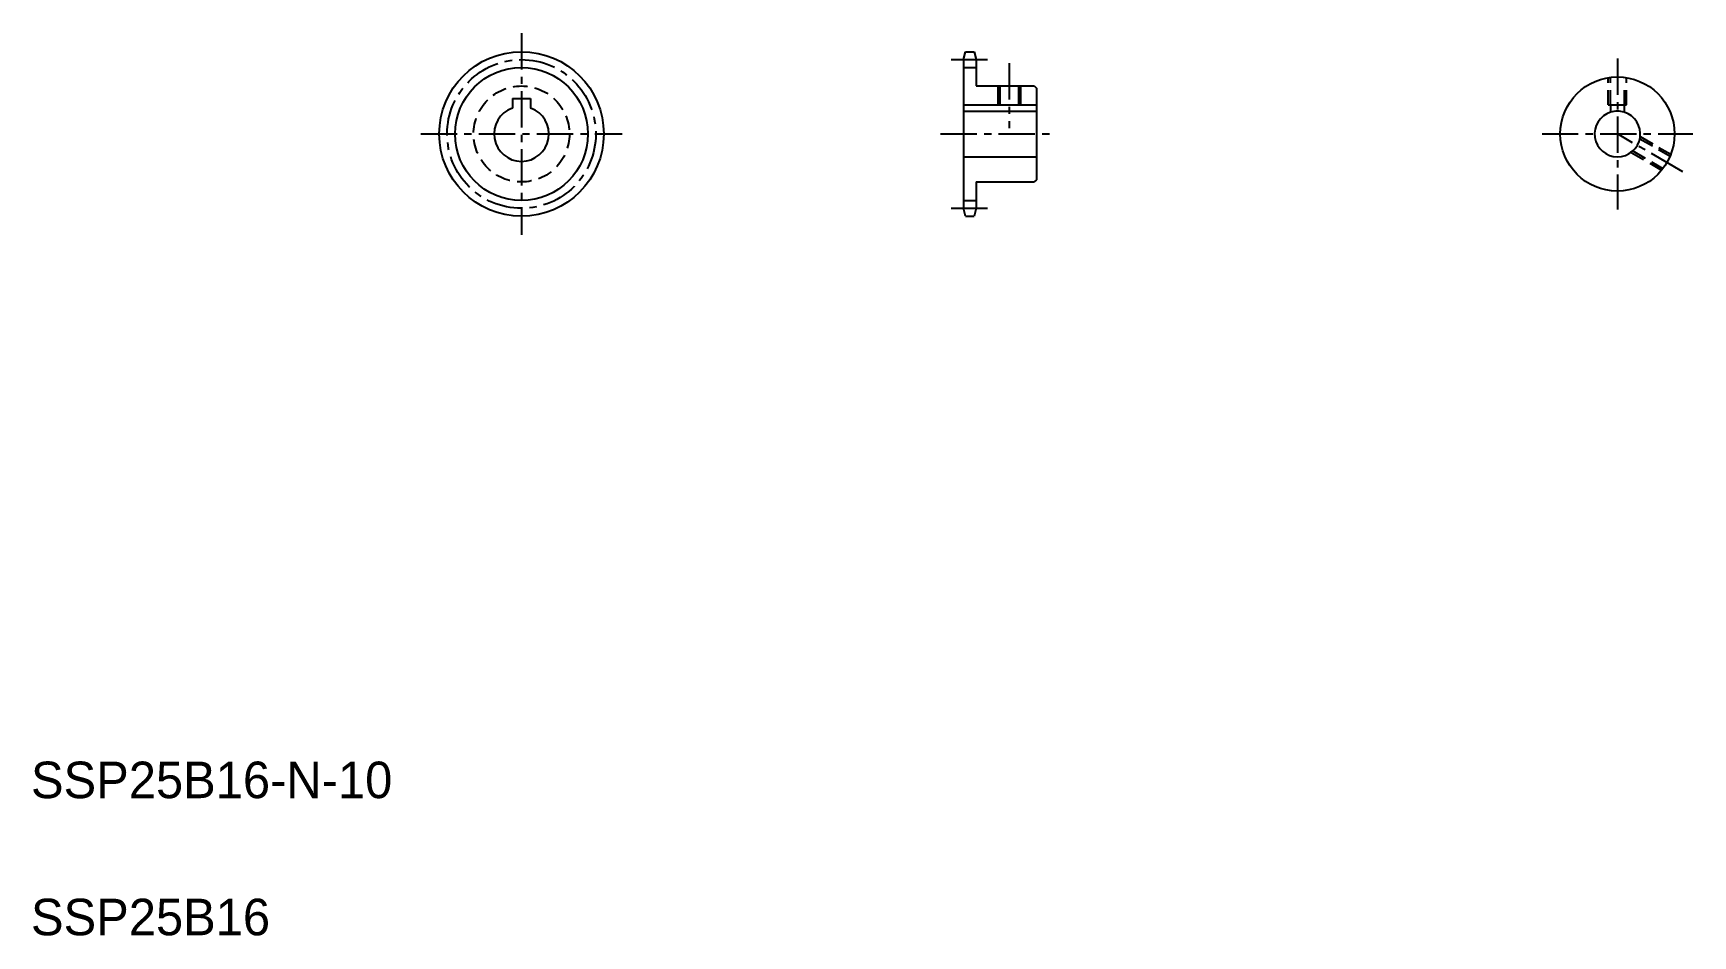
# Model space of a CAD drawing. Extents: x 20 to 384, y 20 to 217.
import ezdxf

# ---------------------------------------------------------------- set-up
doc = ezdxf.new("R2010")
doc.units = 0
doc.header["$LTSCALE"] = 0.25
doc.linetypes.add('CENTER', pattern=[50.8, 31.75, -6.35, 6.35, -6.35])
doc.linetypes.add('DASHED', pattern=[19.05, 12.7, -6.35])
doc.layers.get('0').update_dxf_attribs({"linetype": 'CONTINUOUS'})
doc.layers.add('CENTER', color=1, linetype='CENTER')

msp = doc.modelspace()

# ---------------------------------------------------------------- linework, layer by layer
at = {"color": 7, "linetype": 'CONTINUOUS'}
for p, q in [((224.09, 211.62), (224.56, 213.34)), ((224.09, 211.62), (224.09, 179.07)), ((224.56, 213.34), (226.43, 213.34)), ((226.43, 213.34), (226.89, 211.62)), ((226.89, 211.62), (226.89, 205.84)), ((224.09, 209.89), (226.89, 209.89)), ((226.89, 205.84), (239.59, 205.84)), ((232.04, 205.84), (232.04, 201.74)), ((236.14, 205.84), (236.14, 201.74)), ((239.59, 205.84), (240.09, 205.34)), ((240.09, 205.34), (240.09, 185.34)), ((125.36, 203.14), (125.36, 201)), ((125.36, 203.14), (129.36, 203.14)), ((129.36, 203.14), (129.36, 201)), ((224.09, 201.74), (240.09, 201.74)), ((224.09, 200.34), (240.09, 200.34)), ((365.23, 201.74), (369.23, 201.74)), ((365.73, 201.74), (365.73, 200.11)), ((368.73, 201.74), (368.73, 200.11)), ((224.09, 190.34), (240.09, 190.34)), ((240.09, 185.34), (239.59, 184.84)), ((226.89, 184.84), (239.59, 184.84)), ((226.89, 184.84), (226.89, 179.07)), ((226.89, 183.4), (226.89, 183.4)), ((226.89, 181.96), (226.89, 181.96)), ((224.09, 180.79), (226.89, 180.79)), ((224.56, 177.34), (224.09, 179.07)), ((226.89, 179.07), (226.43, 177.34)), ((224.56, 177.34), (226.43, 177.34))]:
    msp.add_line(p, q, dxfattribs=at)
at = {"color": 3, "linetype": 'DASHED'}
for p, q in [((365.23, 201.74), (365.23, 207.68)), ((365.68, 201.74), (365.68, 207.75)), ((369.23, 201.74), (369.23, 207.68)), ((368.78, 201.74), (368.78, 206.28)), ((372.12, 194.31), (378.74, 190.49)), ((372.2, 194.79), (378.91, 190.91)), ((370.2, 191.32), (376.91, 187.44)), ((370.57, 191.63), (377.19, 187.8))]:
    msp.add_line(p, q, dxfattribs=at)
at = {"color": 3, "linetype": 'CONTINUOUS'}
for p, q in [((231.59, 205.84), (231.59, 201.74)), ((236.59, 205.84), (236.59, 201.74))]:
    msp.add_line(p, q, dxfattribs=at)
at = {"color": 7, "linetype": 'CONTINUOUS'}
for centre, radius in [((127.36, 195.34), 18), ((367.23, 195.34), 12.5)]:
    msp.add_circle(centre, radius, dxfattribs=at)
at = {"color": 3, "linetype": 'CONTINUOUS'}
msp.add_circle((127.36, 195.34), 14.55, dxfattribs=at)
at = {"color": 3, "linetype": 'DASHED'}
msp.add_circle((127.36, 195.34), 10.5, dxfattribs=at)
at = {"color": 7, "linetype": 'CONTINUOUS'}
for centre, radius, start, end in [((127.36, 195.34), 6, 109.4712, 70.5288), ((367.23, 195.34), 5, 107.4576, 72.5424), ((367.23, 195.34), 5, 72.5424, 107.4576)]:
    msp.add_arc(centre, radius, start, end, dxfattribs=at)
at = {"layer": 'CENTER', "color": 1, "linetype": 'CENTER'}
for p, q in [((127.36, 217.39), (127.36, 173.3)), ((221.42, 211.62), (229.32, 211.62)), ((234.09, 210.84), (234.09, 196.64)), ((367.23, 211.84), (367.23, 178.84)), ((105.32, 195.34), (149.41, 195.34)), ((219.09, 195.34), (244.09, 195.34)), ((350.73, 195.34), (383.73, 195.34)), ((381.54, 187.08), (367.23, 195.34)), ((221.42, 179.07), (229.32, 179.07))]:
    msp.add_line(p, q, dxfattribs=at)
msp.add_circle((127.36, 195.34), 16.27, dxfattribs=at)

# ---------------------------------------------------------------- texts
for s, p in [('SSP25B16-N-10', (20, 50)), ('SSP25B16', (20, 20))]:
    msp.add_text(s, height=8).set_placement(p)

doc.saveas('drawing.dxf')
